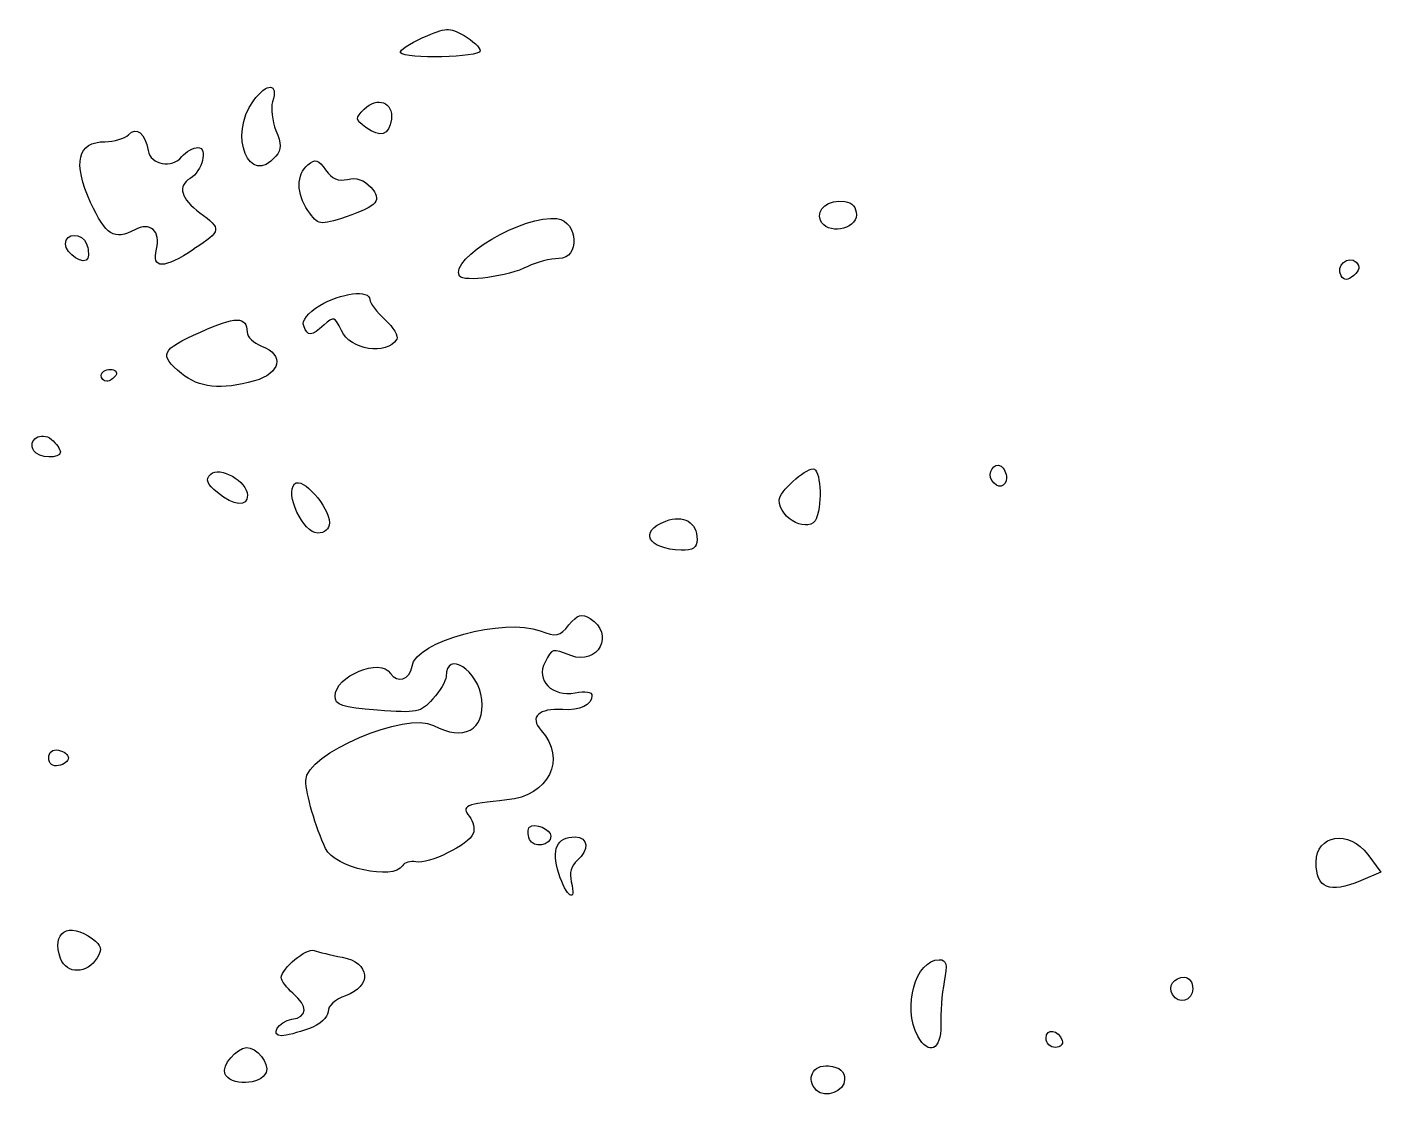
# Model space of a CAD drawing. Header units: centimetres. Extents: x -9.1 to 23.1, y -7.7 to 7.6.
# Drawn here: x 2.748 to 4.262, y -0.288 to 0.91 of the extents above; entities that cross this region are included whole.
import ezdxf

# ---------------------------------------------------------------- set-up
doc = ezdxf.new("R2010")
doc.units = ezdxf.units.CM
doc.header["$MEASUREMENT"] = 0
doc.layers.add('Layer 1', color=7, linetype='Continuous')

msp = doc.modelspace()

# ---------------------------------------------------------------- linework, layer by layer
at = {"layer": 'Layer 1'}
for points, knots in [([(3.25466, 0.8835), (3.25466, 0.88721), (3.24657, 0.89488), (3.2367, 0.90054), (3.2367, 0.90054), (3.22011, 0.91004), (3.21661, 0.90988), (3.1908, 0.89836), (3.1908, 0.89836), (3.17543, 0.8915), (3.16414, 0.88383), (3.16571, 0.88132), (3.16571, 0.88132), (3.17034, 0.8739), (3.25467, 0.87597), (3.25467, 0.8835), (3.25467, 0.8835), (3.25467, 0.8835), (3.25466, 0.8835), (3.25466, 0.8835)], [0, 0, 0, 0, 0.1666667, 0.1666667, 0.1666667, 0.1666667, 0.3333333, 0.3333333, 0.3333333, 0.3333333, 0.5, 0.5, 0.5, 0.5, 0.6666667, 0.6666667, 0.6666667, 0.6666667, 1, 1, 1, 1]), ([(3.02617, 0.76564), (3.03258, 0.77336), (3.03262, 0.77946), (3.02638, 0.79455), (3.02638, 0.79455), (3.02202, 0.80506), (3.02032, 0.81952), (3.02258, 0.82666), (3.02258, 0.82666), (3.02926, 0.8477), (3.01634, 0.84833), (3.00109, 0.82769), (3.00109, 0.82769), (2.97258, 0.78913), (2.99652, 0.7299), (3.02617, 0.76563), (3.02617, 0.76563), (3.02617, 0.76563), (3.02617, 0.76564), (3.02617, 0.76564)], [0, 0, 0, 0, 0.1666667, 0.1666667, 0.1666667, 0.1666667, 0.3333333, 0.3333333, 0.3333333, 0.3333333, 0.5, 0.5, 0.5, 0.5, 0.6666667, 0.6666667, 0.6666667, 0.6666667, 1, 1, 1, 1]), ([(3.15545, 0.80702), (3.15822, 0.82584), (3.13938, 0.83291), (3.1251, 0.8184), (3.1251, 0.8184), (3.11488, 0.80803), (3.11501, 0.8067), (3.12697, 0.79783), (3.12697, 0.79783), (3.14319, 0.78581), (3.15278, 0.78891), (3.15545, 0.80702)], [0, 0, 0, 0, 0.25, 0.25, 0.25, 0.25, 0.5, 0.5, 0.5, 0.5, 1, 1, 1, 1]), ([(2.93466, 0.66197), (2.96581, 0.68258), (2.96604, 0.68405), (2.94105, 0.70252), (2.94105, 0.70252), (2.92001, 0.71808), (2.91602, 0.73238), (2.9304, 0.74078), (2.9304, 0.74078), (2.944, 0.74872), (2.95065, 0.77539), (2.93903, 0.77539), (2.93903, 0.77539), (2.93384, 0.77539), (2.92582, 0.77084), (2.9212, 0.76528), (2.9212, 0.76528), (2.90988, 0.75164), (2.88624, 0.75592), (2.88334, 0.77213), (2.88334, 0.77213), (2.87988, 0.79148), (2.87057, 0.79896), (2.86137, 0.78976), (2.86137, 0.78976), (2.85706, 0.78545), (2.84524, 0.78192), (2.83511, 0.78192), (2.83511, 0.78192), (2.80432, 0.78192), (2.79877, 0.75837), (2.8191, 0.71397), (2.8191, 0.71397), (2.83596, 0.67713), (2.84547, 0.67125), (2.86836, 0.6835), (2.86836, 0.6835), (2.88556, 0.69271), (2.89785, 0.68181), (2.89283, 0.6618), (2.89283, 0.6618), (2.88717, 0.63926), (2.90042, 0.63931), (2.93466, 0.6618), (2.93466, 0.6618), (2.93466, 0.6618), (2.93466, 0.66197), (2.93466, 0.66197)], [0, 0, 0, 0, 0.0769231, 0.0769231, 0.0769231, 0.0769231, 0.1538462, 0.1538462, 0.1538462, 0.1538462, 0.2307692, 0.2307692, 0.2307692, 0.2307692, 0.3076923, 0.3076923, 0.3076923, 0.3076923, 0.3846154, 0.3846154, 0.3846154, 0.3846154, 0.4615385, 0.4615385, 0.4615385, 0.4615385, 0.5384615, 0.5384615, 0.5384615, 0.5384615, 0.6153846, 0.6153846, 0.6153846, 0.6153846, 0.6923077, 0.6923077, 0.6923077, 0.6923077, 0.7692308, 0.7692308, 0.7692308, 0.7692308, 0.8461538, 0.8461538, 0.8461538, 0.8461538, 1, 1, 1, 1]), ([(3.10478, 0.69798), (3.14016, 0.7099), (3.14556, 0.71637), (3.13233, 0.73099), (3.13233, 0.73099), (3.1249, 0.73921), (3.11602, 0.74223), (3.10643, 0.73983), (3.10643, 0.73983), (3.09614, 0.73724), (3.08892, 0.74032), (3.08194, 0.7503), (3.08194, 0.7503), (3.07367, 0.76211), (3.07039, 0.76306), (3.06196, 0.75606), (3.06196, 0.75606), (3.04904, 0.74534), (3.04907, 0.72354), (3.06204, 0.70503), (3.06204, 0.70503), (3.0738, 0.68824), (3.07517, 0.68802), (3.10478, 0.69799), (3.10478, 0.69799), (3.10478, 0.69799), (3.10478, 0.69798), (3.10478, 0.69798)], [0, 0, 0, 0, 0.125, 0.125, 0.125, 0.125, 0.25, 0.25, 0.25, 0.25, 0.375, 0.375, 0.375, 0.375, 0.5, 0.5, 0.5, 0.5, 0.625, 0.625, 0.625, 0.625, 0.75, 0.75, 0.75, 0.75, 1, 1, 1, 1]), ([(3.6756, 0.70029), (3.6756, 0.70844), (3.67069, 0.71398), (3.66254, 0.71502), (3.66254, 0.71502), (3.644, 0.71741), (3.63047, 0.70689), (3.63543, 0.69398), (3.63543, 0.69398), (3.64167, 0.67773), (3.67561, 0.68306), (3.67561, 0.70029), (3.67561, 0.70029), (3.67561, 0.70029), (3.6756, 0.70029), (3.6756, 0.70029)], [0, 0, 0, 0, 0.2, 0.2, 0.2, 0.2, 0.4, 0.4, 0.4, 0.4, 0.6, 0.6, 0.6, 0.6, 1, 1, 1, 1]), ([(3.30806, 0.64239), (3.31776, 0.64729), (3.33338, 0.65129), (3.34276, 0.65129), (3.34276, 0.65129), (3.36667, 0.65129), (3.3647, 0.69247), (3.34063, 0.69589), (3.34063, 0.69589), (3.30424, 0.70105), (3.21957, 0.65125), (3.2316, 0.63177), (3.2316, 0.63177), (3.23611, 0.62447), (3.28637, 0.63136), (3.30806, 0.6424), (3.30806, 0.6424), (3.30806, 0.6424), (3.30806, 0.64239), (3.30806, 0.64239)], [0, 0, 0, 0, 0.1666667, 0.1666667, 0.1666667, 0.1666667, 0.3333333, 0.3333333, 0.3333333, 0.3333333, 0.5, 0.5, 0.5, 0.5, 0.6666667, 0.6666667, 0.6666667, 0.6666667, 1, 1, 1, 1]), ([(2.81451, 0.66785), (2.80975, 0.68024), (2.79083, 0.68033), (2.79083, 0.66785), (2.79083, 0.66785), (2.79083, 0.65637), (2.81262, 0.64246), (2.81594, 0.65182), (2.81594, 0.65182), (2.81718, 0.65532), (2.81653, 0.66247), (2.81451, 0.66774), (2.81451, 0.66774), (2.81451, 0.66774), (2.81451, 0.66785), (2.81451, 0.66785)], [0, 0, 0, 0, 0.2, 0.2, 0.2, 0.2, 0.4, 0.4, 0.4, 0.4, 0.6, 0.6, 0.6, 0.6, 1, 1, 1, 1]), ([(4.23447, 0.64709), (4.22575, 0.65581), (4.21113, 0.6426), (4.21771, 0.63194), (4.21771, 0.63194), (4.2211, 0.62646), (4.22477, 0.62658), (4.23179, 0.63239), (4.23179, 0.63239), (4.23838, 0.63785), (4.2392, 0.64235), (4.23447, 0.64708), (4.23447, 0.64708), (4.23447, 0.64708), (4.23447, 0.64709), (4.23447, 0.64709)], [0, 0, 0, 0, 0.2, 0.2, 0.2, 0.2, 0.4, 0.4, 0.4, 0.4, 0.6, 0.6, 0.6, 0.6, 1, 1, 1, 1]), ([(3.16154, 0.56107), (3.16361, 0.5644), (3.15769, 0.57421), (3.14838, 0.58284), (3.14838, 0.58284), (3.13907, 0.59147), (3.13146, 0.6016), (3.13146, 0.60536), (3.13146, 0.60536), (3.13146, 0.61685), (3.09835, 0.61299), (3.07542, 0.59881), (3.07542, 0.59881), (3.06173, 0.59035), (3.05509, 0.58193), (3.05739, 0.57595), (3.05739, 0.57595), (3.06203, 0.56386), (3.0657, 0.56404), (3.08011, 0.5771), (3.08011, 0.5771), (3.09104, 0.58699), (3.09234, 0.58657), (3.0995, 0.57087), (3.0995, 0.57087), (3.1095, 0.54892), (3.15008, 0.54251), (3.16155, 0.56108), (3.16155, 0.56108), (3.16155, 0.56108), (3.16154, 0.56107), (3.16154, 0.56107)], [0, 0, 0, 0, 0.1111111, 0.1111111, 0.1111111, 0.1111111, 0.2222222, 0.2222222, 0.2222222, 0.2222222, 0.3333333, 0.3333333, 0.3333333, 0.3333333, 0.4444444, 0.4444444, 0.4444444, 0.4444444, 0.5555556, 0.5555556, 0.5555556, 0.5555556, 0.6666667, 0.6666667, 0.6666667, 0.6666667, 0.7777778, 0.7777778, 0.7777778, 0.7777778, 1, 1, 1, 1]), ([(3.00218, 0.51455), (3.03168, 0.52274), (3.03607, 0.54361), (3.01034, 0.55339), (3.01034, 0.55339), (3.00136, 0.55681), (2.99401, 0.56391), (2.99401, 0.56917), (2.99401, 0.56917), (2.99401, 0.58688), (2.98119, 0.58689), (2.94178, 0.56917), (2.94178, 0.56917), (2.89762, 0.54935), (2.89503, 0.5437), (2.92054, 0.52282), (2.92054, 0.52282), (2.94031, 0.50664), (2.96482, 0.50414), (3.00218, 0.51452), (3.00218, 0.51452), (3.00218, 0.51452), (3.00218, 0.51455), (3.00218, 0.51455)], [0, 0, 0, 0, 0.1428571, 0.1428571, 0.1428571, 0.1428571, 0.2857143, 0.2857143, 0.2857143, 0.2857143, 0.4285714, 0.4285714, 0.4285714, 0.4285714, 0.5714286, 0.5714286, 0.5714286, 0.5714286, 0.7142857, 0.7142857, 0.7142857, 0.7142857, 1, 1, 1, 1]), ([(2.84721, 0.52073), (2.84943, 0.52431), (2.84666, 0.52726), (2.84106, 0.52726), (2.84106, 0.52726), (2.83546, 0.52726), (2.83088, 0.52434), (2.83088, 0.52073), (2.83088, 0.52073), (2.83088, 0.51715), (2.83365, 0.5142), (2.83703, 0.5142), (2.83703, 0.5142), (2.84041, 0.5142), (2.84499, 0.51712), (2.84721, 0.52073)], [0, 0, 0, 0, 0.2, 0.2, 0.2, 0.2, 0.4, 0.4, 0.4, 0.4, 0.6, 0.6, 0.6, 0.6, 1, 1, 1, 1]), ([(2.78521, 0.43503), (2.78521, 0.4382), (2.78068, 0.44452), (2.77514, 0.44912), (2.77514, 0.44912), (2.76365, 0.45865), (2.74798, 0.4485), (2.75547, 0.4364), (2.75547, 0.4364), (2.7607, 0.42794), (2.78521, 0.42681), (2.78521, 0.43504), (2.78521, 0.43504), (2.78521, 0.43504), (2.78521, 0.43503), (2.78521, 0.43503)], [0, 0, 0, 0, 0.2, 0.2, 0.2, 0.2, 0.4, 0.4, 0.4, 0.4, 0.6, 0.6, 0.6, 0.6, 1, 1, 1, 1]), ([(3.84337, 0.40602), (3.84337, 0.4112), (3.84064, 0.41712), (3.83729, 0.41919), (3.83729, 0.41919), (3.82953, 0.42399), (3.82172, 0.41176), (3.82704, 0.40314), (3.82704, 0.40314), (3.83305, 0.39342), (3.84337, 0.39524), (3.84337, 0.40602)], [0, 0, 0, 0, 0.25, 0.25, 0.25, 0.25, 0.5, 0.5, 0.5, 0.5, 1, 1, 1, 1]), ([(2.99453, 0.38668), (2.99453, 0.40197), (2.963, 0.41999), (2.95337, 0.4102), (2.95337, 0.4102), (2.94727, 0.40399), (2.94894, 0.39946), (2.96096, 0.38964), (2.96096, 0.38964), (2.97932, 0.37464), (2.99453, 0.3733), (2.99453, 0.38668)], [0, 0, 0, 0, 0.25, 0.25, 0.25, 0.25, 0.5, 0.5, 0.5, 0.5, 1, 1, 1, 1]), ([(3.63087, 0.36125), (3.63779, 0.37927), (3.63525, 0.41623), (3.62709, 0.41623), (3.62709, 0.41623), (3.61747, 0.41623), (3.58911, 0.39016), (3.58911, 0.38131), (3.58911, 0.38131), (3.58911, 0.35975), (3.62388, 0.34303), (3.63086, 0.36124), (3.63086, 0.36124), (3.63086, 0.36124), (3.63087, 0.36125), (3.63087, 0.36125)], [0, 0, 0, 0, 0.2, 0.2, 0.2, 0.2, 0.4, 0.4, 0.4, 0.4, 0.6, 0.6, 0.6, 0.6, 1, 1, 1, 1]), ([(3.08606, 0.35582), (3.08598, 0.37391), (3.05583, 0.40782), (3.04724, 0.39943), (3.04724, 0.39943), (3.03602, 0.38846), (3.05674, 0.34439), (3.07311, 0.34439), (3.07311, 0.34439), (3.08112, 0.34439), (3.08607, 0.34876), (3.08605, 0.35582), (3.08605, 0.35582), (3.08605, 0.35582), (3.08606, 0.35582), (3.08606, 0.35582)], [0, 0, 0, 0, 0.2, 0.2, 0.2, 0.2, 0.4, 0.4, 0.4, 0.4, 0.6, 0.6, 0.6, 0.6, 1, 1, 1, 1]), ([(3.49743, 0.33708), (3.49743, 0.35641), (3.48224, 0.36536), (3.4623, 0.35778), (3.4623, 0.35778), (3.43155, 0.34609), (3.44196, 0.32641), (3.47947, 0.32534), (3.47947, 0.32534), (3.49287, 0.32493), (3.49743, 0.32793), (3.49743, 0.33709), (3.49743, 0.33709), (3.49743, 0.33709), (3.49743, 0.33708), (3.49743, 0.33708)], [0, 0, 0, 0, 0.2, 0.2, 0.2, 0.2, 0.4, 0.4, 0.4, 0.4, 0.6, 0.6, 0.6, 0.6, 1, 1, 1, 1]), ([(3.16776, -0.02758), (3.1701, -0.02379), (3.17689, -0.0218), (3.18284, -0.02315), (3.18284, -0.02315), (3.19685, -0.02636), (3.24219, -0.00406), (3.24696, 0.00836), (3.24696, 0.00836), (3.24898, 0.01363), (3.24704, 0.02228), (3.24264, 0.02758), (3.24264, 0.02758), (3.23295, 0.03926), (3.23804, 0.04148), (3.2847, 0.04599), (3.2847, 0.04599), (3.33152, 0.05051), (3.35182, 0.09185), (3.32291, 0.12379), (3.32291, 0.12379), (3.30941, 0.13871), (3.32016, 0.14892), (3.34733, 0.14701), (3.34733, 0.14701), (3.36601, 0.14569), (3.3798, 0.15234), (3.3798, 0.16267), (3.3798, 0.16267), (3.3798, 0.16686), (3.3723, 0.16813), (3.36094, 0.16584), (3.36094, 0.16584), (3.33547, 0.16075), (3.31652, 0.18002), (3.32726, 0.20009), (3.32726, 0.20009), (3.33569, 0.21584), (3.33475, 0.2156), (3.3563, 0.20741), (3.3563, 0.20741), (3.38674, 0.19584), (3.40544, 0.23201), (3.37776, 0.24892), (3.37776, 0.24892), (3.36818, 0.25477), (3.36366, 0.2534), (3.35407, 0.24172), (3.35407, 0.24172), (3.34352, 0.22887), (3.34, 0.22813), (3.32202, 0.23492), (3.32202, 0.23492), (3.28117, 0.25034), (3.18247, 0.22335), (3.17852, 0.19568), (3.17852, 0.19568), (3.17639, 0.18074), (3.16176, 0.17581), (3.15448, 0.18758), (3.15448, 0.18758), (3.14337, 0.20556), (3.09243, 0.18453), (3.09243, 0.16196), (3.09243, 0.16196), (3.09243, 0.15199), (3.09983, 0.14956), (3.13978, 0.14641), (3.13978, 0.14641), (3.18429, 0.14291), (3.18801, 0.14365), (3.20183, 0.15896), (3.20183, 0.15896), (3.20991, 0.16791), (3.21653, 0.17917), (3.21653, 0.18397), (3.21653, 0.18397), (3.21653, 0.21462), (3.2532, 0.19096), (3.25652, 0.15818), (3.25652, 0.15818), (3.25998, 0.12402), (3.23622, 0.11126), (3.20263, 0.12925), (3.20263, 0.12925), (3.17192, 0.14569), (3.05979, 0.0975), (3.05979, 0.06787), (3.05979, 0.06787), (3.05979, 0.05273), (3.07056, 0.01567), (3.08193, -0.00834), (3.08193, -0.00834), (3.09203, -0.02966), (3.15744, -0.04433), (3.16778, -0.0276), (3.16778, -0.0276), (3.16778, -0.0276), (3.16776, -0.02758), (3.16776, -0.02758)], [0, 0, 0, 0, 0.0384615, 0.0384615, 0.0384615, 0.0384615, 0.0769231, 0.0769231, 0.0769231, 0.0769231, 0.1153846, 0.1153846, 0.1153846, 0.1153846, 0.1538462, 0.1538462, 0.1538462, 0.1538462, 0.1923077, 0.1923077, 0.1923077, 0.1923077, 0.2307692, 0.2307692, 0.2307692, 0.2307692, 0.2692308, 0.2692308, 0.2692308, 0.2692308, 0.3076923, 0.3076923, 0.3076923, 0.3076923, 0.3461538, 0.3461538, 0.3461538, 0.3461538, 0.3846154, 0.3846154, 0.3846154, 0.3846154, 0.4230769, 0.4230769, 0.4230769, 0.4230769, 0.4615385, 0.4615385, 0.4615385, 0.4615385, 0.5, 0.5, 0.5, 0.5, 0.5384615, 0.5384615, 0.5384615, 0.5384615, 0.5769231, 0.5769231, 0.5769231, 0.5769231, 0.6153846, 0.6153846, 0.6153846, 0.6153846, 0.6538462, 0.6538462, 0.6538462, 0.6538462, 0.6923077, 0.6923077, 0.6923077, 0.6923077, 0.7307692, 0.7307692, 0.7307692, 0.7307692, 0.7692308, 0.7692308, 0.7692308, 0.7692308, 0.8076923, 0.8076923, 0.8076923, 0.8076923, 0.8461538, 0.8461538, 0.8461538, 0.8461538, 0.8846154, 0.8846154, 0.8846154, 0.8846154, 0.9230769, 0.9230769, 0.9230769, 0.9230769, 1, 1, 1, 1]), ([(2.79422, 0.09302), (2.79422, 0.0966), (2.78929, 0.1005), (2.78325, 0.10166), (2.78325, 0.10166), (2.77657, 0.10294), (2.77228, 0.09956), (2.77228, 0.09302), (2.77228, 0.09302), (2.77228, 0.08647), (2.77656, 0.08309), (2.78325, 0.08437), (2.78325, 0.08437), (2.78928, 0.08552), (2.79422, 0.08942), (2.79422, 0.09302)], [0, 0, 0, 0, 0.2, 0.2, 0.2, 0.2, 0.4, 0.4, 0.4, 0.4, 0.6, 0.6, 0.6, 0.6, 1, 1, 1, 1]), ([(3.33392, 0.00573), (3.33392, 0.01314), (3.3152, 0.02094), (3.30997, 0.01571), (3.30997, 0.01571), (3.30789, 0.01361), (3.3079, 0.00743), (3.31005, 0.00195), (3.31005, 0.00195), (3.31401, -0.00837), (3.33396, -0.00522), (3.33396, 0.00574), (3.33396, 0.00574), (3.33396, 0.00574), (3.33392, 0.00573), (3.33392, 0.00573)], [0, 0, 0, 0, 0.2, 0.2, 0.2, 0.2, 0.4, 0.4, 0.4, 0.4, 0.6, 0.6, 0.6, 0.6, 1, 1, 1, 1]), ([(3.35665, -0.04542), (3.35423, -0.03578), (3.35657, -0.02714), (3.36306, -0.02176), (3.36306, -0.02176), (3.37706, -0.01014), (3.37591, 0.00471), (3.36101, 0.00471), (3.36101, 0.00471), (3.3403, 0.00471), (3.33418, -0.00895), (3.3427, -0.03619), (3.3427, -0.03619), (3.35094, -0.06253), (3.36293, -0.07047), (3.35665, -0.04542)], [0, 0, 0, 0, 0.2, 0.2, 0.2, 0.2, 0.4, 0.4, 0.4, 0.4, 0.6, 0.6, 0.6, 0.6, 1, 1, 1, 1]), ([(4.23921, -0.04446), (4.23921, -0.04446), (4.2622, -0.03486), (4.2622, -0.03486), (4.2622, -0.03486), (4.2622, -0.03486), (4.24757, -0.01507), (4.24757, -0.01507), (4.24757, -0.01507), (4.2268, 0.01302), (4.18968, 0.00756), (4.18968, -0.0236), (4.18968, -0.0236), (4.18968, -0.05272), (4.20451, -0.05897), (4.23921, -0.04446)], [0, 0, 0, 0, 0.2, 0.2, 0.2, 0.2, 0.4, 0.4, 0.4, 0.4, 0.6, 0.6, 0.6, 0.6, 1, 1, 1, 1]), ([(2.82651, -0.13038), (2.83226, -0.12094), (2.83116, -0.11667), (2.82103, -0.10915), (2.82103, -0.10915), (2.79442, -0.08939), (2.77458, -0.10173), (2.78554, -0.13122), (2.78554, -0.13122), (2.79222, -0.1492), (2.81533, -0.14872), (2.82651, -0.13036), (2.82651, -0.13036), (2.82651, -0.13036), (2.82651, -0.13038), (2.82651, -0.13038)], [0, 0, 0, 0, 0.2, 0.2, 0.2, 0.2, 0.4, 0.4, 0.4, 0.4, 0.6, 0.6, 0.6, 0.6, 1, 1, 1, 1]), ([(3.06286, -0.2097), (3.07585, -0.205), (3.08455, -0.1974), (3.08455, -0.19075), (3.08455, -0.19075), (3.08455, -0.18428), (3.09273, -0.17679), (3.10414, -0.17281), (3.10414, -0.17281), (3.13416, -0.16234), (3.13185, -0.13562), (3.10041, -0.12973), (3.10041, -0.12973), (3.08758, -0.12734), (3.07352, -0.12398), (3.06916, -0.12231), (3.06916, -0.12231), (3.06057, -0.11902), (3.0323, -0.14222), (3.0323, -0.15256), (3.0323, -0.15256), (3.0323, -0.15606), (3.03818, -0.16393), (3.04536, -0.17008), (3.04536, -0.17008), (3.06241, -0.18468), (3.06196, -0.19653), (3.04424, -0.19913), (3.04424, -0.19913), (3.02907, -0.20135), (3.01912, -0.21755), (3.03292, -0.21755), (3.03292, -0.21755), (3.03745, -0.21755), (3.05093, -0.21401), (3.06285, -0.20971), (3.06285, -0.20971), (3.06285, -0.20971), (3.06286, -0.2097), (3.06286, -0.2097)], [0, 0, 0, 0, 0.0909091, 0.0909091, 0.0909091, 0.0909091, 0.1818182, 0.1818182, 0.1818182, 0.1818182, 0.2727273, 0.2727273, 0.2727273, 0.2727273, 0.3636364, 0.3636364, 0.3636364, 0.3636364, 0.4545455, 0.4545455, 0.4545455, 0.4545455, 0.5454545, 0.5454545, 0.5454545, 0.5454545, 0.6363636, 0.6363636, 0.6363636, 0.6363636, 0.7272727, 0.7272727, 0.7272727, 0.7272727, 0.8181818, 0.8181818, 0.8181818, 0.8181818, 1, 1, 1, 1]), ([(3.76986, -0.20611), (3.76943, -0.19264), (3.77116, -0.1706), (3.77372, -0.15713), (3.77372, -0.15713), (3.77748, -0.13731), (3.77642, -0.13264), (3.76818, -0.13264), (3.76818, -0.13264), (3.74162, -0.13264), (3.7268, -0.18542), (3.74423, -0.21797), (3.74423, -0.21797), (3.75616, -0.24026), (3.77075, -0.23351), (3.76986, -0.20611)], [0, 0, 0, 0, 0.2, 0.2, 0.2, 0.2, 0.4, 0.4, 0.4, 0.4, 0.6, 0.6, 0.6, 0.6, 1, 1, 1, 1]), ([(4.05177, -0.16508), (4.05177, -0.1579), (4.04754, -0.15202), (4.04236, -0.15202), (4.04236, -0.15202), (4.03082, -0.15202), (4.02345, -0.16277), (4.02891, -0.17161), (4.02891, -0.17161), (4.03601, -0.1831), (4.05177, -0.1786), (4.05177, -0.16508)], [0, 0, 0, 0, 0.25, 0.25, 0.25, 0.25, 0.5, 0.5, 0.5, 0.5, 1, 1, 1, 1]), ([(3.90578, -0.22284), (3.90175, -0.21073), (3.88768, -0.20872), (3.88768, -0.22025), (3.88768, -0.22025), (3.88768, -0.22594), (3.89233, -0.23059), (3.89802, -0.23059), (3.89802, -0.23059), (3.90371, -0.23059), (3.9072, -0.22709), (3.90578, -0.22283), (3.90578, -0.22283), (3.90578, -0.22283), (3.90578, -0.22284), (3.90578, -0.22284)], [0, 0, 0, 0, 0.2, 0.2, 0.2, 0.2, 0.4, 0.4, 0.4, 0.4, 0.6, 0.6, 0.6, 0.6, 1, 1, 1, 1]), ([(3.01544, -0.25852), (3.01928, -0.24851), (3.00462, -0.23015), (2.99331, -0.2308), (2.99331, -0.2308), (2.98204, -0.23146), (2.96568, -0.25091), (2.96904, -0.25967), (2.96904, -0.25967), (2.97447, -0.27383), (3.0099, -0.27295), (3.01544, -0.25852)], [0, 0, 0, 0, 0.25, 0.25, 0.25, 0.25, 0.5, 0.5, 0.5, 0.5, 1, 1, 1, 1]), ([(3.66234, -0.26649), (3.66234, -0.25709), (3.6573, -0.25285), (3.64438, -0.25136), (3.64438, -0.25136), (3.6267, -0.24934), (3.61849, -0.26618), (3.63105, -0.27874), (3.63105, -0.27874), (3.64048, -0.28817), (3.66234, -0.2796), (3.66234, -0.26649)], [0, 0, 0, 0, 0.25, 0.25, 0.25, 0.25, 0.5, 0.5, 0.5, 0.5, 1, 1, 1, 1])]:
    msp.add_open_spline(points, degree=3, knots=knots, dxfattribs=at)

doc.saveas('drawing.dxf')
